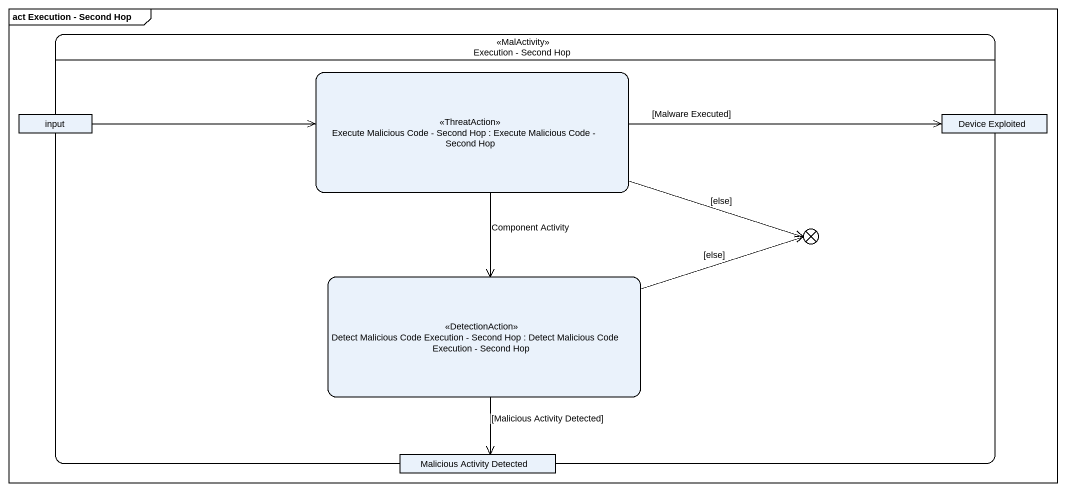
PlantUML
@startuml
mainframe act Execution - Second Hop
hide empty description
state "Execution - Second Hop" as Execution_Second_Hop <<MalActivity>> {
  state "Execute Malicious Code - Second Hop : Execute Malicious Code - Second Hop" as Execute_Malicious_Code <<ThreatAction>>
  state input <<object>>
  state "Device Exploited" as Device_Exploited <<object>>
  state flowfinal1 <<end>>
  state "Detect Malicious Code Execution - Second Hop : Detect Malicious Code Execution - Second Hop" as Detect_Malicious_Code <<DetectionAction>>
  state "Malicious Activity Detected" as Malicious_Activity_Detected <<object>>
}
Execute_Malicious_Code -right-> Device_Exploited : [Malware Executed]
Execute_Malicious_Code -right-> flowfinal1 : [else]
Execute_Malicious_Code --> Detect_Malicious_Code : Component Activity
input -right-> Execute_Malicious_Code
Detect_Malicious_Code -right-> flowfinal1 : [else]
Detect_Malicious_Code --> Malicious_Activity_Detected : [Malicious Activity Detected]
@enduml
